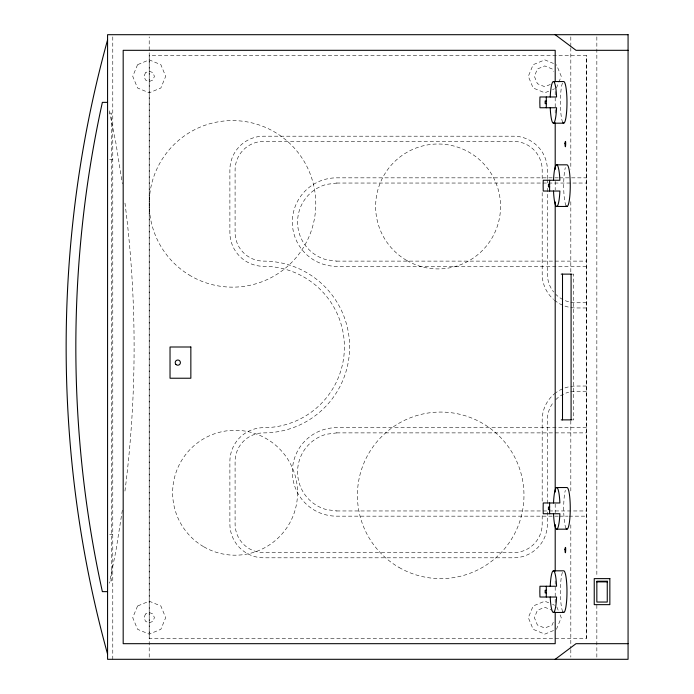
<?xml version="1.0" encoding="UTF-8"?>
<svg xmlns="http://www.w3.org/2000/svg" width="694" height="694" viewBox="0 0 694 694"><rect width="100%" height="100%" fill="white"/><g stroke="black" fill="none" stroke-linecap="round" stroke-linejoin="round"><path stroke-width="0.52" stroke-dasharray="3.47 2.6" d="M149.21 657.131L149.21 36.869M542.188 192.568L542.188 274.13A33.833 33.833 0 0 0 553.526 299.4M542.188 178.618L542.188 170.03A28.628 28.628 0 0 0 513.56 141.403L263.72 141.403A28.628 28.628 0 0 0 235.093 170.03L235.093 232.49A28.628 28.628 0 0 0 263.72 261.118A85.883 85.883 0 0 1 349.603 347A85.883 85.883 0 0 1 263.72 432.883A28.628 28.628 0 0 0 235.093 461.51L235.093 523.97A28.628 28.628 0 0 0 263.72 552.598L513.56 552.598A28.628 28.628 0 0 0 542.188 523.97L542.188 515.295M547.393 188.274L547.393 274.13A28.628 28.628 0 0 0 553.639 291.983M547.393 182.912L547.393 179.694M547.393 178.618L547.393 170.03A33.833 33.833 0 0 0 513.56 136.198L263.72 136.198A33.833 33.833 0 0 0 229.888 170.03L229.888 232.49A33.833 33.833 0 0 0 263.72 266.322A80.678 80.678 0 0 1 344.398 347A80.678 80.678 0 0 1 263.72 427.678A33.833 33.833 0 0 0 229.888 461.51L229.888 523.97A33.833 33.833 0 0 0 263.72 557.803L513.56 557.803A33.833 33.833 0 0 0 547.393 523.97L547.393 510.958M586.43 638.48L586.43 55.52L149.21 55.52L149.21 638.48L586.43 638.48L586.43 55.52M124.955 491.074C137.152 395.537 137.152 298.463 124.955 202.926M122.361 510.194L115.794 551.591L109.305 583.203M556.441 87.991L558.444 83.133M558.852 82.161L561.264 76.34L556.441 64.689M553.292 622.258L552.155 625.025L544.79 628.07L537.425 625.025L534.38 617.66L537.425 610.295L544.79 607.25L552.155 610.295M556.441 629.311L561.264 617.66L559.65 613.774M550.307 84.46L544.79 86.75L537.425 83.705L534.38 76.34L537.425 68.975L544.79 65.93L552.155 68.975L553.292 71.742M548.676 91.2L544.79 92.814L533.139 87.991L528.316 76.34L533.139 64.689L544.79 59.866L553.526 63.484M552.554 89.595L554.497 88.789M553.526 630.516L544.79 634.134L533.139 629.311L528.316 617.66L533.139 606.009L544.79 601.186L548.676 602.8M336.928 183.016L326.492 184.396A39.02 39.02 0 0 0 326.492 259.773L336.928 261.144M336.928 432.856L326.492 434.236A39.02 39.02 0 0 0 326.492 509.613L336.928 510.984M109.522 113.105L111.474 113.105L111.474 580.904L109.522 580.904M109.652 159.62L112.775 159.62M558.314 177.838L336.59 177.838A44.242 44.242 0 0 0 292.348 222.08A44.242 44.242 0 0 0 336.59 266.322L586.43 266.322M559.39 177.838L586.43 177.838M336.59 183.043L547.497 183.043M548.572 183.043L586.43 183.043M336.59 261.118L586.43 261.118M572.368 274.13L573.652 274.13L573.652 419.87L572.368 419.87M586.43 302.757L576.02 302.757A28.628 28.628 0 0 1 570.694 302.254M586.43 307.963L576.02 307.963A33.833 33.833 0 0 1 554.272 300.042M586.43 386.038L576.02 386.038A33.833 33.833 0 0 0 555.825 392.735M586.43 391.243L576.02 391.243A28.628 28.628 0 0 0 570.694 391.746M586.43 427.678L336.59 427.678A44.242 44.242 0 0 0 292.348 471.92A44.242 44.242 0 0 0 336.59 516.163L558.306 516.163M336.59 432.883L586.43 432.883M336.59 510.958L542.083 510.958M543.168 510.958L586.43 510.958M559.39 516.163L568.039 516.163M569.123 516.163L586.43 516.163M109.652 534.38L112.775 534.38M552.554 604.405L554.497 605.211M556.84 606.981L559.251 612.811M109.314 110.84L115.829 142.626L122.37 183.849M596.84 36.869L596.84 576.888M596.84 605.081L596.84 657.131M570.815 36.869L570.815 46.628M570.815 47.713L570.815 169.163M570.815 201.694L570.815 272.178M570.815 420.738L570.815 492.306M570.815 524.837L570.815 648.456M570.815 649.541L570.815 657.131M555.2 91.461L555.2 113.113M555.2 181.334L555.2 189.991M555.2 504.009L555.2 512.666M555.2 580.887L555.2 602.539M547.393 503.367L547.393 419.87A28.628 28.628 0 0 1 553.639 402.017M542.188 501.198L542.188 419.87A33.833 33.833 0 0 1 555.035 393.333M112.775 36.869L112.775 659.3M566.122 205.754A20.82 3.288 90 0 1 563.71 188.36A20.82 3.288 90 0 1 565.332 167.618M562.834 122.474A20.82 3.288 90 0 1 560.396 102.365A20.82 3.288 90 0 1 562.834 82.256M566.122 528.464A20.82 3.288 90 0 1 563.71 511.07A20.82 3.288 90 0 1 565.332 490.328M562.834 611.744A20.82 3.288 90 0 1 560.396 591.635A20.82 3.288 90 0 1 562.834 571.526M555.781 399.631A28.628 28.628 0 0 1 568.612 392.223M568.612 301.786A28.628 28.628 0 0 1 555.781 294.377M137.559 64.689L132.736 76.34L137.559 87.991L149.21 92.814L160.861 87.991L165.684 76.34L160.861 64.689L149.21 59.866L137.559 64.689M145.532 72.662L144.005 76.34L145.532 80.018L149.21 81.545L152.888 80.018L154.415 76.34L152.888 72.662L149.21 71.135L145.532 72.662M137.559 606.009L132.736 617.66L137.559 629.311L149.21 634.134L160.861 629.311L165.684 617.66L160.861 606.009L149.21 601.186L137.559 606.009M145.532 613.982L144.005 617.66L145.532 621.338L149.21 622.865L152.888 621.338L154.415 617.66L152.888 613.982L149.21 612.455L145.532 613.982M189.054 274.919A83.28 83.28 0 0 0 315.744 205.945A83.28 83.28 0 0 0 192.672 130.724A83.28 83.28 0 0 0 189.054 274.919M406.858 260.554A62.46 62.46 0 0 0 500.548 206.465A62.46 62.46 0 0 0 406.858 152.376A62.46 62.46 0 0 0 406.858 260.554M203.863 546.829A62.46 62.46 0 0 0 297.553 492.74A62.46 62.46 0 0 0 203.863 438.651A62.46 62.46 0 0 0 203.863 546.829M399.05 567.466A83.28 83.28 0 0 0 523.97 495.343A83.28 83.28 0 0 0 399.05 423.219A83.28 83.28 0 0 0 399.05 567.466"/><path stroke-width="1.04" d="M546.299 107.752L546.299 96.978M549.596 191.032L549.596 180.258M546.299 597.022L546.299 586.248M549.596 513.742L549.596 502.968M107.57 39.905C52.336 239.734 52.336 454.266 107.57 654.095M555.2 659.3L576.02 643.685L628.07 643.685M628.07 50.315L576.02 50.315L555.2 34.7M550.229 96.978A20.82 3.288 -90 0 1 553.404 81.545L563.684 81.545A20.82 3.288 90 0 1 566.946 105.08A20.82 3.288 90 0 1 562.834 122.474M546.386 101.02L545.154 101.02L545.154 103.623L546.386 103.623M107.57 102.365L102.365 102.365C66.997 262.896 66.997 431.104 102.365 591.635L107.57 591.635M550.229 107.752A20.82 3.288 90 0 0 553.404 123.185L563.684 123.185M553.517 180.258A20.82 3.288 -90 0 1 556.692 164.825L566.972 164.825A20.82 3.288 90 0 1 570.234 188.36A20.82 3.288 90 0 1 566.122 205.754M549.674 184.3L548.442 184.3L548.442 186.903L549.683 186.903M553.517 191.032A20.82 3.288 90 0 0 556.692 206.465L566.972 206.465M561.22 274.13L571.388 274.13M561.22 419.87L571.388 419.87M553.517 502.968A20.82 3.288 -90 0 1 556.692 487.535L566.972 487.535A20.82 3.288 90 0 1 570.234 511.07A20.82 3.288 90 0 1 566.122 528.464M549.674 507.01L548.442 507.01L548.442 509.613L549.683 509.613M553.517 513.742A20.82 3.288 90 0 0 556.692 529.175L566.972 529.175M550.229 586.248A20.82 3.288 -90 0 1 553.404 570.815L563.684 570.815A20.82 3.288 90 0 1 566.946 594.35A20.82 3.288 90 0 1 562.834 611.744M596.84 581.876L607.25 581.876M546.386 590.29L545.154 590.29L545.154 592.893L546.386 592.893M550.229 597.022A20.82 3.288 90 0 0 553.404 612.455L563.684 612.455M571.084 274.13L571.084 419.87M562.504 274.13L562.504 419.87M555.2 81.719L555.2 50.315L123.185 50.315L123.185 643.685L555.2 643.685L555.2 612.282M555.2 122.864L555.2 169.423M555.2 201.902L555.2 492.098M555.2 524.577L555.2 571.136M556.692 206.465A20.82 3.288 90 0 0 559.876 191.032L543.237 191.032L543.124 185.645L543.237 180.258L559.876 180.258A20.82 3.288 -90 0 0 556.692 164.825M553.404 123.185A20.82 3.288 90 0 0 556.579 107.752L539.949 107.752L539.837 102.365L539.949 96.978L556.579 96.978A20.82 3.288 -90 0 0 553.404 81.545M556.692 529.175A20.82 3.288 90 0 0 559.876 513.742L543.237 513.742L543.124 508.355L543.237 502.968L559.876 502.968A20.82 3.288 -90 0 0 556.692 487.535M553.404 612.455A20.82 3.288 90 0 0 556.579 597.022L539.949 597.022L539.837 591.635L539.949 586.248L556.579 586.248A20.82 3.288 -90 0 0 553.404 570.815M564.933 143.328C565.549 153.964 566.261 135.72 564.933 143.328M564.933 549.318C565.549 559.954 566.261 541.71 564.933 549.318M628.07 34.7L107.57 34.7L107.57 659.3L628.07 659.3L628.07 34.7M190.85 347L170.03 347L170.03 378.23L190.85 378.23L190.85 347M609.853 578.623L594.238 578.623L594.238 604.648L609.853 604.648L609.853 578.623M607.25 581.225L596.84 581.225L596.84 602.045L607.25 602.045L607.25 581.225M175.964 364.454A2.603 2.603 0 0 0 180.319 363.292A2.603 2.603 0 0 0 177.126 360.099A2.603 2.603 0 0 0 175.964 364.454"/></g></svg>
